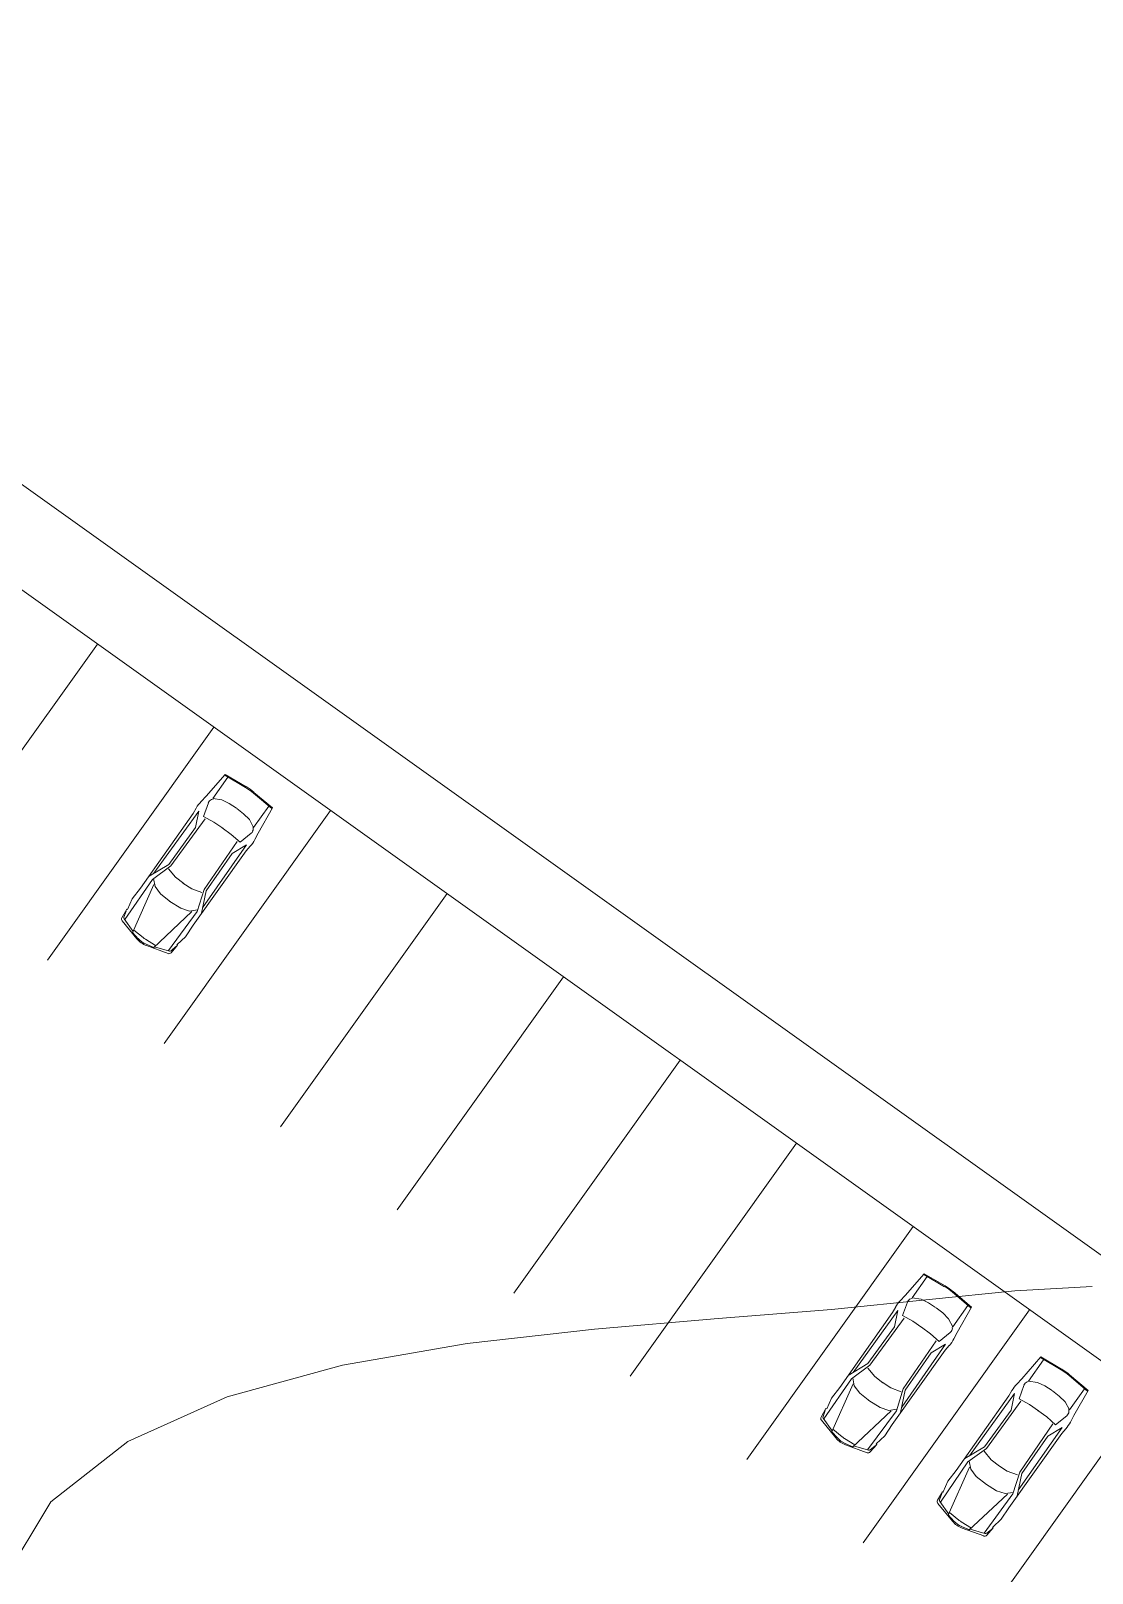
# Model space of a CAD drawing. Header units: millimetres. Extents: x -5316 to 10114, y -10026 to 11025.
# Drawn here: x 5843 to 7696, y 4483 to 7176 of the extents above; entities that cross this region are included whole.
import ezdxf

# ---------------------------------------------------------------- set-up
doc = ezdxf.new("R2010")
doc.units = ezdxf.units.MM
doc.layers.get('0').update_dxf_attribs({"lineweight": 0})
doc.layers.add('1m', color=12, linetype='Continuous', lineweight=0)
doc.layers.add('YOLLAR', color=6, linetype='Continuous', lineweight=5)

msp = doc.modelspace()

# ---------------------------------------------------------------- linework, layer by layer
at = {"lineweight": 9}
for p, q in [((6182.5, 5877.4), (6149.3, 5839.3)), ((6182.5, 5877.4), (6149.3, 5839.3)), ((6161.1, 5835.2), (6187.3, 5872.5)), ((6161.1, 5835.2), (6187.3, 5872.5)), ((6218, 5854.7), (6181.6, 5876.1)), ((6218, 5854.7), (6181.6, 5876.1)), ((6218.9, 5856), (6182.5, 5877.4)), ((6218.9, 5856), (6182.5, 5877.4)), ((6231.8, 5844.9), (6264, 5817.6)), ((6231.8, 5844.9), (6264, 5817.6)), ((6232.7, 5846.1), (6264.9, 5818.8)), ((6232.7, 5846.1), (6264.9, 5818.8)), ((6132.1, 5818.6), (6126.8, 5809.4)), ((6132.1, 5818.6), (6126.8, 5809.4)), ((6149.3, 5839.3), (6140.5, 5830)), ((6149.3, 5839.3), (6140.5, 5830)), ((6144.6, 5804.2), (6153.1, 5827.7)), ((6144.6, 5804.2), (6153.1, 5827.7)), ((6158.8, 5833.6), (6162.5, 5835)), ((6158.8, 5833.6), (6162.5, 5835)), ((6161.1, 5835.2), (6176.8, 5832.8)), ((6161.1, 5835.2), (6176.8, 5832.8)), ((6176.8, 5832.8), (6189.6, 5826.7)), ((6176.8, 5832.8), (6189.6, 5826.7)), ((6189.6, 5826.7), (6202.1, 5818.5)), ((6189.6, 5826.7), (6202.1, 5818.5)), ((6214.7, 5808.8), (6202.9, 5818)), ((6214.7, 5808.8), (6202.9, 5818)), ((6232.2, 5784.8), (6258.7, 5821.8)), ((6232.2, 5784.8), (6258.7, 5821.8)), ((6264.9, 5818.8), (6239.9, 5774.9)), ((6264.9, 5818.8), (6239.9, 5774.9)), ((6126.8, 5809.4), (6034.7, 5679)), ((6126.8, 5809.4), (6034.7, 5679)), ((6136.5, 5813.2), (6058.1, 5704.7)), ((6136.5, 5813.2), (6058.1, 5704.7)), ((6087.4, 5717.6), (6147.5, 5799.9)), ((6087.4, 5717.6), (6147.5, 5799.9)), ((6130.5, 5784.6), (6136.5, 5813.2)), ((6130.5, 5784.6), (6136.5, 5813.2)), ((6162.5, 5794.3), (6144.6, 5804.2)), ((6162.5, 5794.3), (6144.6, 5804.2)), ((6178.4, 5783.3), (6162.5, 5794.3)), ((6178.4, 5783.3), (6162.5, 5794.3)), ((6224.7, 5798.8), (6214.7, 5808.8)), ((6224.7, 5798.8), (6214.7, 5808.8)), ((6232.2, 5784.8), (6224.7, 5798.8)), ((6232.2, 5784.8), (6224.7, 5798.8)), ((6084, 5720.3), (6130.5, 5784.6)), ((6084, 5720.3), (6130.5, 5784.6)), ((6177.4, 5784), (6193, 5772.6)), ((6177.4, 5784), (6193, 5772.6)), ((6193, 5772.6), (6208.4, 5759)), ((6193, 5772.6), (6208.4, 5759)), ((6208.4, 5759), (6227.8, 5774.7)), ((6208.4, 5759), (6227.8, 5774.7)), ((6231.4, 5782.1), (6231.5, 5786)), ((6231.4, 5782.1), (6231.5, 5786)), ((6239.9, 5774.9), (6234, 5763.6)), ((6239.9, 5774.9), (6234, 5763.6)), ((6219.1, 5743.8), (6126.3, 5613.9)), ((6219.1, 5743.8), (6126.3, 5613.9)), ((6219.5, 5754.3), (6143, 5644.5)), ((6219.5, 5754.3), (6143, 5644.5)), ((6145.5, 5676.4), (6203.3, 5760.3)), ((6145.5, 5676.4), (6203.3, 5760.3)), ((6149.1, 5674), (6194.5, 5739.2)), ((6149.1, 5674), (6194.5, 5739.2)), ((6194.5, 5739.2), (6219.5, 5754.3)), ((6194.5, 5739.2), (6219.5, 5754.3)), ((6226.1, 5751.9), (6219.1, 5743.8)), ((6226.1, 5751.9), (6219.1, 5743.8)), ((6049.8, 5699.7), (6084, 5720.3)), ((6049.8, 5699.7), (6084, 5720.3)), ((6055.3, 5694), (6087.4, 5717.6)), ((6055.3, 5694), (6087.4, 5717.6)), ((6095.9, 5697.8), (6083.6, 5712.5)), ((6095.9, 5697.8), (6083.6, 5712.5)), ((6007.2, 5624), (6055.3, 5694)), ((6007.2, 5624), (6055.3, 5694)), ((6020.2, 5599.9), (6058, 5685)), ((6020.2, 5599.9), (6058, 5685)), ((6060.1, 5681.5), (6057.5, 5695.5)), ((6060.1, 5681.5), (6057.5, 5695.5)), ((6110.2, 5686.8), (6095.9, 5697.8)), ((6110.2, 5686.8), (6095.9, 5697.8)), ((6108.8, 5687.8), (6124, 5677.9)), ((6108.8, 5687.8), (6124, 5677.9)), ((6020.2, 5660.2), (6012.1, 5641.6)), ((6020.2, 5660.2), (6012.1, 5641.6)), ((6034.7, 5679), (6020.2, 5660.2)), ((6034.7, 5679), (6020.2, 5660.2)), ((6069.7, 5668.8), (6060.1, 5681.5)), ((6069.7, 5668.8), (6060.1, 5681.5)), ((6087.6, 5654.6), (6069.7, 5668.8)), ((6087.6, 5654.6), (6069.7, 5668.8)), ((6085.9, 5655.8), (6105.3, 5643.6)), ((6085.9, 5655.8), (6105.3, 5643.6)), ((6124, 5677.9), (6141.9, 5671.2)), ((6124, 5677.9), (6141.9, 5671.2)), ((6133.7, 5638.2), (6145.5, 5676.4)), ((6133.7, 5638.2), (6145.5, 5676.4)), ((6141, 5635), (6149.1, 5674)), ((6141, 5635), (6149.1, 5674)), ((6010.7, 5642), (6002.2, 5627.1)), ((6010.7, 5642), (6002.2, 5627.1)), ((6005.6, 5628.1), (6009.4, 5638.6)), ((6005.6, 5628.1), (6009.4, 5638.6)), ((6012.4, 5641.3), (6010.7, 5642)), ((6012.4, 5641.3), (6010.7, 5642)), ((6056.5, 5574.1), (6124.4, 5637.9)), ((6056.5, 5574.1), (6124.4, 5637.9)), ((6083.5, 5569.8), (6133.7, 5638.2)), ((6083.5, 5569.8), (6133.7, 5638.2)), ((6105.3, 5643.6), (6120.3, 5638.7)), ((6105.3, 5643.6), (6120.3, 5638.7)), ((6120.3, 5638.7), (6134.4, 5640.9)), ((6120.3, 5638.7), (6134.4, 5640.9)), ((6002.7, 5621.5), (6028, 5590.5)), ((6002.7, 5621.5), (6028, 5590.5)), ((6021.7, 5603), (6006, 5625.1)), ((6021.7, 5603), (6006, 5625.1)), ((6020.9, 5601.4), (6030.8, 5590.6)), ((6020.9, 5601.4), (6030.8, 5590.6)), ((6039.2, 5592.4), (6022.8, 5605.7)), ((6039.2, 5592.4), (6022.8, 5605.7)), ((6126.3, 5613.9), (6113.4, 5594.1)), ((6126.3, 5613.9), (6113.4, 5594.1)), ((6043.2, 5589.6), (6061.1, 5578.5)), ((6043.2, 5589.6), (6061.1, 5578.5)), ((6057.7, 5575.3), (6044.3, 5581.1)), ((6057.7, 5575.3), (6044.3, 5581.1)), ((6082.7, 5564.7), (6045.1, 5578.4)), ((6082.7, 5564.7), (6045.1, 5578.4)), ((6058.9, 5576.6), (6085, 5569)), ((6058.9, 5576.6), (6085, 5569)), ((6088, 5569.6), (6096.6, 5576.7)), ((6088, 5569.6), (6096.6, 5576.7)), ((6099.4, 5579), (6088.1, 5566.1)), ((6099.4, 5579), (6088.1, 5566.1)), ((6098.2, 5580.4), (6099.4, 5579)), ((6098.2, 5580.4), (6099.4, 5579)), ((6113.4, 5594.1), (6098.6, 5580.3)), ((6113.4, 5594.1), (6098.6, 5580.3)), ((7403.2, 5005.7), (7370, 4967.5)), ((7403.2, 5005.7), (7370, 4967.5)), ((7381.8, 4963.5), (7408, 5000.7)), ((7381.8, 4963.5), (7408, 5000.7)), ((7438.7, 4983), (7402.3, 5004.4)), ((7438.7, 4983), (7402.3, 5004.4)), ((7439.6, 4984.3), (7403.2, 5005.7)), ((7439.6, 4984.3), (7403.2, 5005.7)), ((7370, 4967.5), (7361.2, 4958.3)), ((7370, 4967.5), (7361.2, 4958.3)), ((7365.3, 4932.5), (7373.8, 4956)), ((7365.3, 4932.5), (7373.8, 4956)), ((7379.5, 4961.9), (7383.2, 4963.3)), ((7379.5, 4961.9), (7383.2, 4963.3)), ((7381.8, 4963.5), (7397.5, 4961.1)), ((7381.8, 4963.5), (7397.5, 4961.1)), ((7397.5, 4961.1), (7410.3, 4955)), ((7397.5, 4961.1), (7410.3, 4955)), ((7410.3, 4955), (7422.8, 4946.8)), ((7410.3, 4955), (7422.8, 4946.8)), ((7452.5, 4973.2), (7484.7, 4945.9)), ((7452.5, 4973.2), (7484.7, 4945.9)), ((7453.4, 4974.4), (7485.6, 4947.1)), ((7453.4, 4974.4), (7485.6, 4947.1)), ((7347.5, 4937.7), (7255.5, 4807.2)), ((7347.5, 4937.7), (7255.5, 4807.2)), ((7357.2, 4941.5), (7278.8, 4833)), ((7357.2, 4941.5), (7278.8, 4833)), ((7308.1, 4845.9), (7368.2, 4928.2)), ((7308.1, 4845.9), (7368.2, 4928.2)), ((7352.8, 4946.9), (7347.5, 4937.7)), ((7352.8, 4946.9), (7347.5, 4937.7)), ((7351.2, 4912.9), (7357.2, 4941.5)), ((7351.2, 4912.9), (7357.2, 4941.5)), ((7383.2, 4922.5), (7365.3, 4932.5)), ((7383.2, 4922.5), (7365.3, 4932.5)), ((7435.4, 4937.1), (7423.6, 4946.2)), ((7435.4, 4937.1), (7423.6, 4946.2)), ((7445.4, 4927.1), (7435.4, 4937.1)), ((7445.4, 4927.1), (7435.4, 4937.1)), ((7452.9, 4913), (7479.4, 4950.1)), ((7452.9, 4913), (7479.4, 4950.1)), ((7485.6, 4947.1), (7460.6, 4903.2)), ((7485.6, 4947.1), (7460.6, 4903.2)), ((7304.7, 4848.6), (7351.2, 4912.9)), ((7304.7, 4848.6), (7351.2, 4912.9)), ((7399.1, 4911.5), (7383.2, 4922.5)), ((7399.1, 4911.5), (7383.2, 4922.5)), ((7398.1, 4912.3), (7413.8, 4900.9)), ((7398.1, 4912.3), (7413.8, 4900.9)), ((7429.1, 4887.2), (7448.5, 4903)), ((7429.1, 4887.2), (7448.5, 4903)), ((7452.9, 4913), (7445.4, 4927.1)), ((7452.9, 4913), (7445.4, 4927.1)), ((7452.1, 4910.4), (7452.2, 4914.3)), ((7452.1, 4910.4), (7452.2, 4914.3)), ((7460.6, 4903.2), (7454.7, 4891.9)), ((7460.6, 4903.2), (7454.7, 4891.9)), ((7440.2, 4882.6), (7363.7, 4772.7)), ((7440.2, 4882.6), (7363.7, 4772.7)), ((7366.2, 4804.7), (7424, 4888.6)), ((7366.2, 4804.7), (7424, 4888.6)), ((7413.8, 4900.9), (7429.1, 4887.2)), ((7413.8, 4900.9), (7429.1, 4887.2)), ((7415.2, 4867.5), (7440.2, 4882.6)), ((7415.2, 4867.5), (7440.2, 4882.6)), ((7446.8, 4880.2), (7439.8, 4872.1)), ((7446.8, 4880.2), (7439.8, 4872.1)), ((7270.5, 4828), (7304.7, 4848.6)), ((7270.5, 4828), (7304.7, 4848.6)), ((7439.8, 4872.1), (7347, 4742.2)), ((7439.8, 4872.1), (7347, 4742.2)), ((7369.9, 4802.3), (7415.2, 4867.5)), ((7369.9, 4802.3), (7415.2, 4867.5)), ((7606.6, 4860.4), (7573.4, 4822.3)), ((7606.6, 4860.4), (7573.4, 4822.3)), ((7585.2, 4818.2), (7611.5, 4855.5)), ((7585.2, 4818.2), (7611.5, 4855.5)), ((7642.1, 4837.7), (7605.8, 4859.1)), ((7642.1, 4837.7), (7605.8, 4859.1)), ((7643, 4839), (7606.6, 4860.4)), ((7643, 4839), (7606.6, 4860.4)), ((7227.9, 4752.3), (7276, 4822.2)), ((7227.9, 4752.3), (7276, 4822.2)), ((7276, 4822.2), (7308.1, 4845.9)), ((7276, 4822.2), (7308.1, 4845.9)), ((7280.8, 4809.7), (7278.2, 4823.8)), ((7280.8, 4809.7), (7278.2, 4823.8)), ((7316.6, 4826.1), (7304.3, 4840.8)), ((7316.6, 4826.1), (7304.3, 4840.8)), ((7330.9, 4815.1), (7316.6, 4826.1)), ((7330.9, 4815.1), (7316.6, 4826.1)), ((7573.4, 4822.3), (7564.6, 4813)), ((7573.4, 4822.3), (7564.6, 4813)), ((7656, 4827.9), (7688.1, 4800.6)), ((7656, 4827.9), (7688.1, 4800.6)), ((7656.9, 4829.2), (7689.1, 4801.8)), ((7656.9, 4829.2), (7689.1, 4801.8)), ((7240.9, 4728.1), (7278.7, 4813.3)), ((7240.9, 4728.1), (7278.7, 4813.3)), ((7255.5, 4807.2), (7240.9, 4788.5)), ((7255.5, 4807.2), (7240.9, 4788.5)), ((7290.4, 4797.1), (7280.8, 4809.7)), ((7290.4, 4797.1), (7280.8, 4809.7)), ((7308.3, 4782.9), (7290.4, 4797.1)), ((7308.3, 4782.9), (7290.4, 4797.1)), ((7329.5, 4816.1), (7344.7, 4806.2)), ((7329.5, 4816.1), (7344.7, 4806.2)), ((7344.7, 4806.2), (7362.6, 4799.5)), ((7344.7, 4806.2), (7362.6, 4799.5)), ((7354.4, 4766.5), (7366.2, 4804.7)), ((7354.4, 4766.5), (7366.2, 4804.7)), ((7361.7, 4763.2), (7369.9, 4802.3)), ((7361.7, 4763.2), (7369.9, 4802.3)), ((7560.7, 4796.2), (7482.2, 4687.7)), ((7560.7, 4796.2), (7482.2, 4687.7)), ((7556.2, 4801.6), (7550.9, 4792.4)), ((7556.2, 4801.6), (7550.9, 4792.4)), ((7554.7, 4767.6), (7560.7, 4796.2)), ((7554.7, 4767.6), (7560.7, 4796.2)), ((7568.7, 4787.2), (7577.2, 4810.7)), ((7568.7, 4787.2), (7577.2, 4810.7)), ((7583, 4816.6), (7586.7, 4818)), ((7583, 4816.6), (7586.7, 4818)), ((7585.2, 4818.2), (7600.9, 4815.8)), ((7585.2, 4818.2), (7600.9, 4815.8)), ((7600.9, 4815.8), (7613.7, 4809.7)), ((7600.9, 4815.8), (7613.7, 4809.7)), ((7613.7, 4809.7), (7626.3, 4801.5)), ((7613.7, 4809.7), (7626.3, 4801.5)), ((7638.9, 4791.8), (7627, 4801)), ((7638.9, 4791.8), (7627, 4801)), ((7656.4, 4767.8), (7682.8, 4804.8)), ((7656.4, 4767.8), (7682.8, 4804.8)), ((7689.1, 4801.8), (7664, 4757.9)), ((7689.1, 4801.8), (7664, 4757.9)), ((7231.4, 4770.3), (7222.9, 4755.4)), ((7231.4, 4770.3), (7222.9, 4755.4)), ((7226.3, 4756.4), (7230.1, 4766.9)), ((7226.3, 4756.4), (7230.1, 4766.9)), ((7233.1, 4769.6), (7231.4, 4770.3)), ((7233.1, 4769.6), (7231.4, 4770.3)), ((7240.9, 4788.5), (7232.8, 4769.9)), ((7240.9, 4788.5), (7232.8, 4769.9)), ((7304.2, 4698.1), (7354.4, 4766.5)), ((7304.2, 4698.1), (7354.4, 4766.5)), ((7306.6, 4784.1), (7326, 4771.9)), ((7306.6, 4784.1), (7326, 4771.9)), ((7326, 4771.9), (7341, 4767)), ((7326, 4771.9), (7341, 4767)), ((7341, 4767), (7355.2, 4769.2)), ((7341, 4767), (7355.2, 4769.2)), ((7550.9, 4792.4), (7458.9, 4662)), ((7550.9, 4792.4), (7458.9, 4662)), ((7508.1, 4703.3), (7554.7, 4767.6)), ((7508.1, 4703.3), (7554.7, 4767.6)), ((7511.5, 4700.7), (7571.7, 4782.9)), ((7511.5, 4700.7), (7571.7, 4782.9)), ((7586.7, 4777.3), (7568.7, 4787.2)), ((7586.7, 4777.3), (7568.7, 4787.2)), ((7602.6, 4766.3), (7586.7, 4777.3)), ((7602.6, 4766.3), (7586.7, 4777.3)), ((7601.6, 4767), (7617.2, 4755.6)), ((7601.6, 4767), (7617.2, 4755.6)), ((7648.9, 4781.8), (7638.9, 4791.8)), ((7648.9, 4781.8), (7638.9, 4791.8)), ((7656.4, 4767.8), (7648.9, 4781.8)), ((7656.4, 4767.8), (7648.9, 4781.8)), ((7655.6, 4765.1), (7655.7, 4769)), ((7655.6, 4765.1), (7655.7, 4769)), ((7223.4, 4749.8), (7248.7, 4718.8)), ((7223.4, 4749.8), (7248.7, 4718.8)), ((7242.4, 4731.3), (7226.7, 4753.4)), ((7242.4, 4731.3), (7226.7, 4753.4)), ((7277.2, 4702.4), (7345.1, 4766.2)), ((7277.2, 4702.4), (7345.1, 4766.2)), ((7347, 4742.2), (7334.1, 4722.3)), ((7347, 4742.2), (7334.1, 4722.3)), ((7569.7, 4659.4), (7627.5, 4743.3)), ((7569.7, 4659.4), (7627.5, 4743.3)), ((7617.2, 4755.6), (7632.5, 4742)), ((7617.2, 4755.6), (7632.5, 4742)), ((7632.5, 4742), (7651.9, 4757.7)), ((7632.5, 4742), (7651.9, 4757.7)), ((7664, 4757.9), (7658.2, 4746.6)), ((7664, 4757.9), (7658.2, 4746.6)), ((7241.6, 4729.7), (7251.5, 4718.9)), ((7241.6, 4729.7), (7251.5, 4718.9)), ((7259.9, 4720.7), (7243.5, 4734)), ((7259.9, 4720.7), (7243.5, 4734)), ((7263.9, 4717.9), (7281.8, 4706.8)), ((7263.9, 4717.9), (7281.8, 4706.8)), ((7334.1, 4722.3), (7319.3, 4708.5)), ((7334.1, 4722.3), (7319.3, 4708.5)), ((7643.3, 4726.8), (7550.5, 4596.9)), ((7643.3, 4726.8), (7550.5, 4596.9)), ((7643.7, 4737.3), (7567.1, 4627.5)), ((7643.7, 4737.3), (7567.1, 4627.5)), ((7573.3, 4657), (7618.6, 4722.2)), ((7573.3, 4657), (7618.6, 4722.2)), ((7618.6, 4722.2), (7643.7, 4737.3)), ((7618.6, 4722.2), (7643.7, 4737.3)), ((7650.3, 4734.9), (7643.3, 4726.8)), ((7650.3, 4734.9), (7643.3, 4726.8)), ((7278.4, 4703.6), (7265, 4709.4)), ((7278.4, 4703.6), (7265, 4709.4)), ((7303.4, 4693), (7265.8, 4706.7)), ((7303.4, 4693), (7265.8, 4706.7)), ((7279.6, 4704.9), (7305.7, 4697.3)), ((7279.6, 4704.9), (7305.7, 4697.3)), ((7308.7, 4697.9), (7317.3, 4705)), ((7308.7, 4697.9), (7317.3, 4705)), ((7320.1, 4707.3), (7308.8, 4694.4)), ((7320.1, 4707.3), (7308.8, 4694.4)), ((7318.9, 4708.7), (7320.1, 4707.3)), ((7318.9, 4708.7), (7320.1, 4707.3)), ((7473.9, 4682.7), (7508.1, 4703.3)), ((7473.9, 4682.7), (7508.1, 4703.3)), ((7479.4, 4677), (7511.5, 4700.7)), ((7479.4, 4677), (7511.5, 4700.7)), ((7520.1, 4680.8), (7507.8, 4695.6)), ((7520.1, 4680.8), (7507.8, 4695.6)), ((7431.4, 4607), (7479.4, 4677)), ((7431.4, 4607), (7479.4, 4677)), ((7444.3, 4582.9), (7482.2, 4668)), ((7444.3, 4582.9), (7482.2, 4668)), ((7458.9, 4662), (7444.4, 4643.2)), ((7458.9, 4662), (7444.4, 4643.2)), ((7484.3, 4664.5), (7481.7, 4678.5)), ((7484.3, 4664.5), (7481.7, 4678.5)), ((7493.9, 4651.8), (7484.3, 4664.5)), ((7493.9, 4651.8), (7484.3, 4664.5)), ((7534.4, 4669.8), (7520.1, 4680.8)), ((7534.4, 4669.8), (7520.1, 4680.8)), ((7533, 4670.8), (7548.1, 4660.9)), ((7533, 4670.8), (7548.1, 4660.9)), ((7548.1, 4660.9), (7566.1, 4654.2)), ((7548.1, 4660.9), (7566.1, 4654.2)), ((7557.9, 4621.2), (7569.7, 4659.4)), ((7557.9, 4621.2), (7569.7, 4659.4)), ((7444.4, 4643.2), (7436.3, 4624.6)), ((7444.4, 4643.2), (7436.3, 4624.6)), ((7511.8, 4637.6), (7493.9, 4651.8)), ((7511.8, 4637.6), (7493.9, 4651.8)), ((7510, 4638.8), (7529.4, 4626.6)), ((7510, 4638.8), (7529.4, 4626.6)), ((7565.1, 4618), (7573.3, 4657)), ((7565.1, 4618), (7573.3, 4657)), ((7434.8, 4625), (7426.4, 4610.1)), ((7434.8, 4625), (7426.4, 4610.1)), ((7429.7, 4611.1), (7433.5, 4621.6)), ((7429.7, 4611.1), (7433.5, 4621.6)), ((7445.9, 4586), (7430.2, 4608.1)), ((7445.9, 4586), (7430.2, 4608.1)), ((7436.6, 4624.3), (7434.8, 4625)), ((7436.6, 4624.3), (7434.8, 4625)), ((7480.6, 4557.1), (7548.6, 4620.9)), ((7480.6, 4557.1), (7548.6, 4620.9)), ((7507.7, 4552.8), (7557.9, 4621.2)), ((7507.7, 4552.8), (7557.9, 4621.2)), ((7529.4, 4626.6), (7544.5, 4621.7)), ((7529.4, 4626.6), (7544.5, 4621.7)), ((7544.5, 4621.7), (7558.6, 4623.9)), ((7544.5, 4621.7), (7558.6, 4623.9)), ((7426.8, 4604.5), (7452.2, 4573.5)), ((7426.8, 4604.5), (7452.2, 4573.5)), ((7445, 4584.4), (7454.9, 4573.6)), ((7445, 4584.4), (7454.9, 4573.6)), ((7463.4, 4575.4), (7447, 4588.7)), ((7463.4, 4575.4), (7447, 4588.7)), ((7550.5, 4596.9), (7537.6, 4577.1)), ((7550.5, 4596.9), (7537.6, 4577.1)), ((7467.3, 4572.6), (7485.3, 4561.5)), ((7467.3, 4572.6), (7485.3, 4561.5)), ((7481.9, 4558.3), (7468.4, 4564.1)), ((7481.9, 4558.3), (7468.4, 4564.1)), ((7506.9, 4547.7), (7469.2, 4561.4)), ((7506.9, 4547.7), (7469.2, 4561.4)), ((7483.1, 4559.6), (7509.1, 4552)), ((7483.1, 4559.6), (7509.1, 4552)), ((7512.1, 4552.6), (7520.8, 4559.7)), ((7512.1, 4552.6), (7520.8, 4559.7)), ((7523.6, 4562), (7512.3, 4549.1)), ((7523.6, 4562), (7512.3, 4549.1)), ((7522.3, 4563.4), (7523.6, 4562)), ((7522.3, 4563.4), (7523.6, 4562)), ((7537.6, 4577.1), (7522.7, 4563.3)), ((7537.6, 4577.1), (7522.7, 4563.3))]:
    msp.add_line(p, q, dxfattribs=at)
at = {"color": 3, "lineweight": 9}
msp.add_lwpolyline([(-5276.1, 5027.6), (-3532.8, 6293.5), (293.6, 8201.7), (4344.4, 7442.8), (10113.9, 3322.8)], dxfattribs=at)
msp.add_lwpolyline([(-5276.1, 5027.6), (-3532.8, 6293.5), (293.6, 8201.7), (4344.4, 7442.8), (10113.9, 3322.8)], dxfattribs=at)
at = {"lineweight": 9}
for centre, radius, start, end in [((6168.1, 5769.7), 98.6, 49.6886, 59.5701), ((6168.1, 5769.7), 98.6, 49.6886, 59.5701), ((6168.9, 5771), 98.6, 49.6886, 59.5701), ((6168.9, 5771), 98.6, 49.6886, 59.5701), ((6183.4, 5789.3), 59.2, 136.5578, 150.2551), ((6183.4, 5789.3), 59.2, 136.5578, 150.2551), ((6162.3, 5824.4), 9.86, 110.8934, 160.16), ((6162.3, 5824.4), 9.86, 110.8934, 160.16), ((6181.5, 5790.7), 59.2, 319.0036, 332.7009), ((6181.5, 5790.7), 59.2, 319.0036, 332.7009), ((6221.6, 5782.4), 9.86, 309.0987, 358.3653), ((6221.6, 5782.4), 9.86, 309.0987, 358.3653), ((6008.7, 5627), 3.29, 160.1155, 215.4187), ((6008.7, 5627), 3.29, 160.1155, 215.4187), ((6006.5, 5624.6), 4.93, 150.4396, 219.2908), ((6006.5, 5624.6), 4.93, 150.4396, 219.2908), ((6058.6, 5615.5), 39.4, 219.2908, 249.9679), ((6058.6, 5615.5), 39.4, 219.2908, 249.9679), ((6059.8, 5617.3), 39.4, 222.5346, 246.7241), ((6059.8, 5617.3), 39.4, 222.5346, 246.7241), ((6064, 5623.1), 39.4, 231.1029, 238.1558), ((6064, 5623.1), 39.4, 231.1029, 238.1558), ((6084.4, 5569.3), 4.93, 249.9679, 318.8192), ((6084.4, 5569.3), 4.93, 249.9679, 318.8192), ((6085.9, 5572.2), 3.29, 253.84, 309.1432), ((6085.9, 5572.2), 3.29, 253.84, 309.1432), ((7388.8, 4898), 98.6, 49.6886, 59.5701), ((7388.8, 4898), 98.6, 49.6886, 59.5701), ((7389.6, 4899.3), 98.6, 49.6886, 59.5701), ((7389.6, 4899.3), 98.6, 49.6886, 59.5701), ((7404.1, 4917.6), 59.2, 136.5578, 150.2551), ((7404.1, 4917.6), 59.2, 136.5578, 150.2551), ((7383, 4952.7), 9.86, 110.8934, 160.16), ((7383, 4952.7), 9.86, 110.8934, 160.16), ((7442.3, 4910.7), 9.86, 309.0987, 358.3653), ((7442.3, 4910.7), 9.86, 309.0987, 358.3653), ((7402.2, 4919), 59.2, 319.0036, 332.7009), ((7402.2, 4919), 59.2, 319.0036, 332.7009), ((7592.2, 4752.7), 98.6, 49.6886, 59.5701), ((7592.2, 4752.7), 98.6, 49.6886, 59.5701), ((7593.1, 4754), 98.6, 49.6886, 59.5701), ((7593.1, 4754), 98.6, 49.6886, 59.5701), ((7607.6, 4772.3), 59.2, 136.5578, 150.2551), ((7607.6, 4772.3), 59.2, 136.5578, 150.2551), ((7586.5, 4807.4), 9.86, 110.8934, 160.16), ((7586.5, 4807.4), 9.86, 110.8934, 160.16), ((7227.2, 4752.9), 4.93, 150.4396, 219.2908), ((7227.2, 4752.9), 4.93, 150.4396, 219.2908), ((7229.4, 4755.3), 3.29, 160.1155, 215.4187), ((7229.4, 4755.3), 3.29, 160.1155, 215.4187), ((7605.6, 4773.7), 59.2, 319.0036, 332.7009), ((7605.6, 4773.7), 59.2, 319.0036, 332.7009), ((7645.7, 4765.4), 9.86, 309.0987, 358.3653), ((7645.7, 4765.4), 9.86, 309.0987, 358.3653), ((7279.3, 4743.8), 39.4, 219.2908, 249.9679), ((7279.3, 4743.8), 39.4, 219.2908, 249.9679), ((7280.5, 4745.6), 39.4, 222.5346, 246.7241), ((7280.5, 4745.6), 39.4, 222.5346, 246.7241), ((7284.7, 4751.4), 39.4, 231.1029, 238.1558), ((7284.7, 4751.4), 39.4, 231.1029, 238.1558), ((7305.1, 4697.6), 4.93, 249.9679, 318.8192), ((7305.1, 4697.6), 4.93, 249.9679, 318.8192), ((7306.6, 4700.5), 3.29, 253.84, 309.1432), ((7306.6, 4700.5), 3.29, 253.84, 309.1432), ((7430.6, 4607.6), 4.93, 150.4396, 219.2908), ((7430.6, 4607.6), 4.93, 150.4396, 219.2908), ((7432.8, 4610), 3.29, 160.1155, 215.4187), ((7432.8, 4610), 3.29, 160.1155, 215.4187), ((7482.7, 4598.5), 39.4, 219.2908, 249.9679), ((7482.7, 4598.5), 39.4, 219.2908, 249.9679), ((7484, 4600.3), 39.4, 222.5346, 246.7241), ((7484, 4600.3), 39.4, 222.5346, 246.7241), ((7488.1, 4606.1), 39.4, 231.1029, 238.1558), ((7488.1, 4606.1), 39.4, 231.1029, 238.1558), ((7510, 4555.2), 3.29, 253.84, 309.1432), ((7510, 4555.2), 3.29, 253.84, 309.1432), ((7508.5, 4552.3), 4.93, 249.9679, 318.8192), ((7508.5, 4552.3), 4.93, 249.9679, 318.8192)]:
    msp.add_arc(centre, radius, start, end, dxfattribs=at)
at = {"layer": '1m', "color": 252, "lineweight": 0, "true_color": 0x939598}
msp.add_lwpolyline([(6304.2, 1806.1), (6329.3, 2040.3), (6330.2, 2283.9), (6300.5, 2538.3), (6236.7, 2803.3), (6148.2, 3073.9), (6047.3, 3344.1), (5946.7, 3607.5), (5858.6, 3857.9), (5795.7, 4089.1), (5770.3, 4294.9), (5795, 4469.1), (5878.1, 4607.3), (6012.3, 4712.7), (6185.8, 4790.6), (6387.3, 4845.8), (6605.1, 4883.6), (6827.6, 4909), (7043.5, 4927.2), (7241, 4943.2), (7411.9, 4960.5), (7561, 4975.6), (7696.4, 4983.5)], dxfattribs=at)
at = {"layer": 'YOLLAR'}
for p, q in [((5668.9, 5698.2), (5959.5, 6105.1)), ((5668.9, 5698.2), (5959.5, 6105.1)), ((5872.4, 5552.9), (6162.9, 5959.8)), ((5872.4, 5552.9), (6162.9, 5959.8)), ((6075.8, 5407.6), (6366.4, 5814.5)), ((6075.8, 5407.6), (6366.4, 5814.5)), ((6279.3, 5262.3), (6569.8, 5669.3)), ((6279.3, 5262.3), (6569.8, 5669.3)), ((6482.7, 5117.1), (6773.3, 5524)), ((6482.7, 5117.1), (6773.3, 5524)), ((6686.2, 4971.8), (6976.7, 5378.7)), ((6686.2, 4971.8), (6976.7, 5378.7)), ((6889.6, 4826.5), (7180.2, 5233.4)), ((6889.6, 4826.5), (7180.2, 5233.4)), ((7093.1, 4681.2), (7383.6, 5088.1)), ((7093.1, 4681.2), (7383.6, 5088.1)), ((7296.5, 4535.9), (7587.1, 4942.8)), ((7296.5, 4535.9), (7587.1, 4942.8)), ((7500, 4390.6), (7790.5, 4797.5)), ((7500, 4390.6), (7790.5, 4797.5))]:
    msp.add_line(p, q, dxfattribs=at)
msp.add_lwpolyline([(4535.3, 7122.1), (9402.1, 3646.7, -0.242245), (9485.9, 3483.9), (9485.9, 2431.3), (6735.9, 2431.3)], format="xyb", dxfattribs=at)
msp.add_lwpolyline([(4535.3, 7122.1), (9402.1, 3646.7, -0.242245), (9485.9, 3483.9), (9485.9, 2431.3), (6735.9, 2431.3)], format="xyb", dxfattribs=at)

doc.saveas('drawing.dxf')
